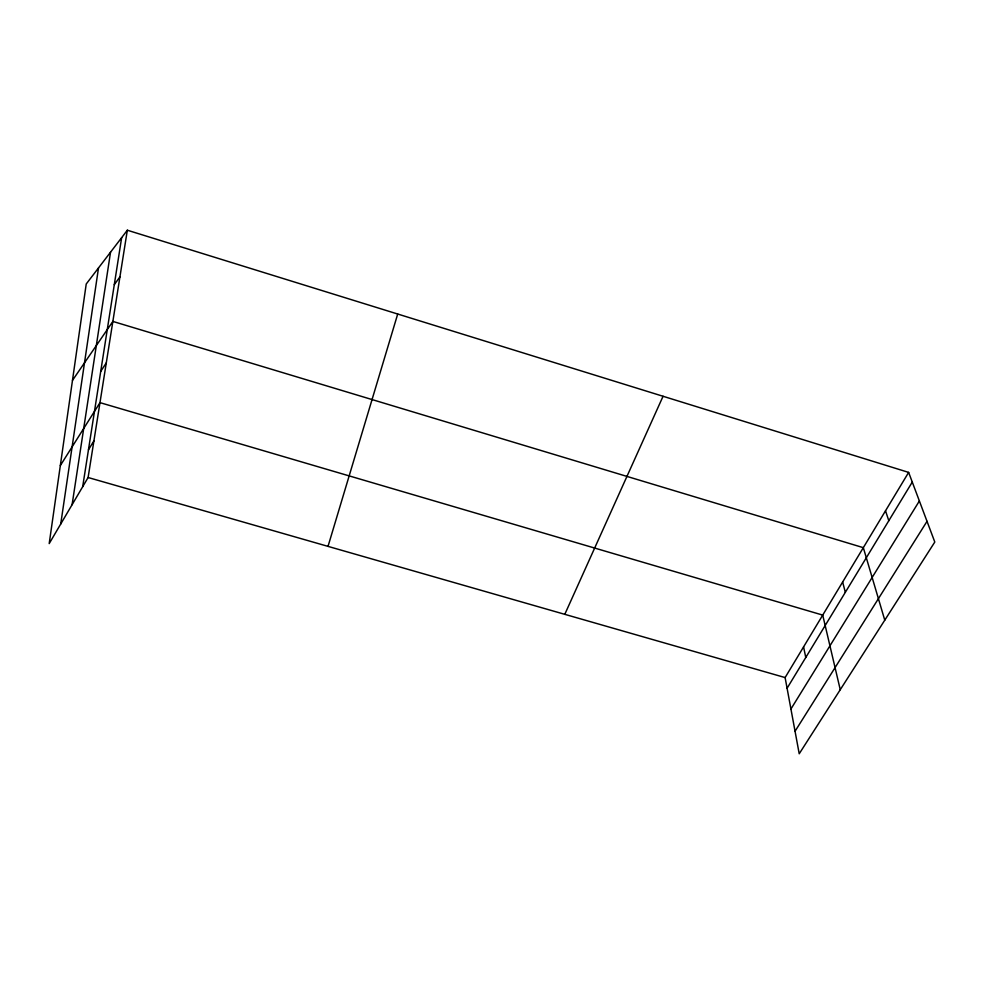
<?xml version="1.0" encoding="UTF-8"?>
<svg xmlns="http://www.w3.org/2000/svg" width="984" height="984" viewBox="0 0 984 984"><rect width="100%" height="100%" fill="white"/><g stroke="black" fill="none" stroke-linecap="round" stroke-linejoin="round"><path stroke-width="1.48" d="M60.725 524.017L98.498 267.955M72.103 504.694L110.528 252.212M82.681 486.723L121.647 237.648M127.33 230.219L86.223 283.995L49.2 543.598L88.105 477.511L127.33 230.219L908.638 472.394L934.8 542.036L799.217 753.781L785.109 677.57L908.638 472.394M328.016 546.378L397.708 314.031M564.791 614.336L663.056 396.281M88.462 449.811L93.923 440.82M787.089 688.246L912.266 482.074M790.927 709.009L919.376 500.967M795.047 731.272L927.026 521.336M60.331 465.567L99.987 402.641L822.722 615.098L840.25 689.698M100.737 371.349L106.297 362.875M72.484 380.365L112.865 321.424L863.325 547.67L884.776 620.166M114.304 284.659L119.937 276.836M88.105 477.511L785.109 677.57M885.514 510.819L888.81 520.721M842.636 582.036L845.342 592.307M803.571 646.918L805.773 657.472"/></g></svg>
